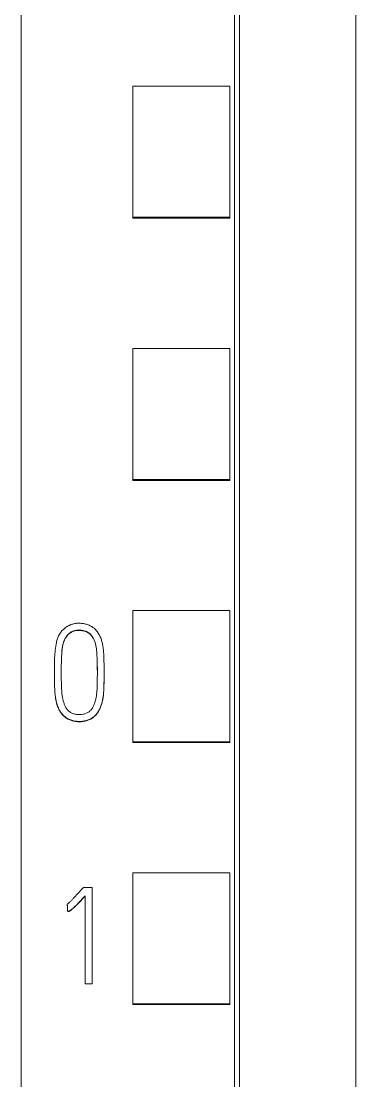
# Model space of a CAD drawing. Header units: millimetres. Extents: x 4137 to 6698, y 1400 to 3585.
# Drawn here: x 5285.45 to 5292.35, y 3293.16 to 3314.99 of the extents above; entities that cross this region are included whole.
import ezdxf

# ---------------------------------------------------------------- set-up
doc = ezdxf.new("R2010")
doc.units = ezdxf.units.MM
doc.layers.add('000-PI-Oprema', color=30, linetype='Continuous', lineweight=5)

msp = doc.modelspace()

# ---------------------------------------------------------------- linework, layer by layer
at = {"layer": '000-PI-Oprema', "color": 0, "linetype": 'ByBlock', "lineweight": 0}
for p, q in [((5285.448, 3360.459), (5285.448, 3247.041)), ((5289.848, 3358.178), (5289.848, 3249.363)), ((5287.748, 3310.949), (5287.748, 3313.651)), ((5289.748, 3313.651), (5287.748, 3313.651)), ((5289.748, 3310.949), (5289.748, 3313.651)), ((5287.748, 3310.928), (5287.748, 3310.949)), ((5289.748, 3310.949), (5287.748, 3310.949)), ((5289.748, 3310.928), (5289.748, 3310.949)), ((5289.748, 3310.928), (5287.748, 3310.928)), ((5287.748, 3305.547), (5287.748, 3308.249)), ((5289.748, 3308.249), (5287.748, 3308.249)), ((5289.748, 3305.547), (5289.748, 3308.249)), ((5287.748, 3305.528), (5287.748, 3305.547)), ((5289.748, 3305.547), (5287.748, 3305.547)), ((5289.748, 3305.528), (5287.748, 3305.528)), ((5289.748, 3305.528), (5289.748, 3305.547)), ((5287.748, 3300.146), (5287.748, 3302.847)), ((5289.748, 3302.847), (5287.748, 3302.847)), ((5289.748, 3300.146), (5289.748, 3302.847)), ((5286.133, 3301.586), (5286.133, 3301.58)), ((5287.157, 3301.538), (5287.157, 3301.544)), ((5287.748, 3300.128), (5287.748, 3300.146)), ((5289.748, 3300.146), (5287.748, 3300.146)), ((5289.748, 3300.128), (5287.748, 3300.128)), ((5289.748, 3300.128), (5289.748, 3300.146)), ((5287.748, 3294.744), (5287.748, 3297.445)), ((5289.748, 3297.445), (5287.748, 3297.445)), ((5289.748, 3294.744), (5289.748, 3297.445)), ((5286.909, 3297.144), (5286.734, 3297.144)), ((5286.77, 3296.972), (5286.77, 3295.155)), ((5286.909, 3295.155), (5286.909, 3297.144)), ((5286.398, 3296.798), (5286.398, 3296.792)), ((5286.407, 3296.651), (5286.407, 3296.645)), ((5286.77, 3295.155), (5286.909, 3295.155)), ((5287.748, 3294.728), (5287.748, 3294.744)), ((5289.748, 3294.744), (5287.748, 3294.744)), ((5289.748, 3294.728), (5287.748, 3294.728)), ((5289.748, 3294.728), (5289.748, 3294.744))]:
    msp.add_line(p, q, dxfattribs=at)
for points, knots in [([(5289.948, 3358.364), (5289.948, 3355.32), (5289.948, 3345.75), (5289.948, 3331.58), (5289.948, 3317.013), (5289.948, 3302.803), (5289.948, 3288.509), (5289.948, 3273.023), (5289.948, 3260.383), (5289.948, 3252.418), (5289.948, 3249.078)], [0, 0, 0, 0, 0.083934, 0.263736, 0.389889, 0.484142, 0.653794, 0.78188, 0.908517, 1, 1, 1, 1]), ([(5292.348, 3355.298), (5292.348, 3353.275), (5292.348, 3344.726), (5292.348, 3331.58), (5292.348, 3317.013), (5292.348, 3302.803), (5292.348, 3288.509), (5292.348, 3273.023), (5292.348, 3260.265), (5292.348, 3251.383), (5292.348, 3247.126), (5292.348, 3246.328)], [0, 0, 0, 0, 0.055935, 0.236292, 0.362833, 0.457376, 0.627551, 0.756032, 0.883059, 0.978086, 1, 1, 1, 1]), ([(5286.474, 3302.557), (5286.5, 3302.567), (5286.526, 3302.574), (5286.578, 3302.583), (5286.605, 3302.586), (5286.659, 3302.587), (5286.686, 3302.585), (5286.739, 3302.578), (5286.766, 3302.572), (5286.805, 3302.561), (5286.818, 3302.556), (5286.843, 3302.547), (5286.868, 3302.536), (5286.891, 3302.524), (5286.909, 3302.513), (5286.914, 3302.51), (5286.926, 3302.502), (5286.931, 3302.498), (5286.958, 3302.478), (5286.977, 3302.459), (5287.004, 3302.429), (5287.012, 3302.419), (5287.028, 3302.397), (5287.035, 3302.385), (5287.056, 3302.351), (5287.068, 3302.327), (5287.09, 3302.278), (5287.099, 3302.253), (5287.111, 3302.214), (5287.114, 3302.201), (5287.121, 3302.175), (5287.13, 3302.136), (5287.145, 3302.044), (5287.15, 3301.965), (5287.154, 3301.86), (5287.155, 3301.807), (5287.157, 3301.701), (5287.157, 3301.648), (5287.157, 3301.542), (5287.157, 3301.435), (5287.155, 3301.33), (5287.152, 3301.224), (5287.15, 3301.171), (5287.139, 3301.066), (5287.13, 3301.013), (5287.113, 3300.948), (5287.109, 3300.935), (5287.101, 3300.909), (5287.097, 3300.896), (5287.083, 3300.858), (5287.072, 3300.834), (5287.054, 3300.798), (5287.047, 3300.786), (5287.033, 3300.763), (5287.026, 3300.751), (5287.002, 3300.718), (5286.985, 3300.698), (5286.956, 3300.67), (5286.946, 3300.661), (5286.93, 3300.649), (5286.924, 3300.645), (5286.913, 3300.637), (5286.907, 3300.633), (5286.879, 3300.615), (5286.854, 3300.604), (5286.817, 3300.589), (5286.804, 3300.585), (5286.777, 3300.578), (5286.764, 3300.575), (5286.724, 3300.567), (5286.698, 3300.564), (5286.657, 3300.562), (5286.644, 3300.562), (5286.616, 3300.563), (5286.603, 3300.564), (5286.563, 3300.569), (5286.536, 3300.573), (5286.497, 3300.584), (5286.484, 3300.588), (5286.459, 3300.597), (5286.446, 3300.602), (5286.409, 3300.619), (5286.386, 3300.633), (5286.353, 3300.657), (5286.342, 3300.665), (5286.322, 3300.683), (5286.312, 3300.693), (5286.285, 3300.723), (5286.269, 3300.744), (5286.247, 3300.779), (5286.24, 3300.79), (5286.227, 3300.814), (5286.221, 3300.826), (5286.204, 3300.863), (5286.195, 3300.888), (5286.183, 3300.927), (5286.179, 3300.94), (5286.172, 3300.966), (5286.169, 3300.979), (5286.161, 3301.019), (5286.157, 3301.045), (5286.139, 3301.178), (5286.136, 3301.285), (5286.134, 3301.446), (5286.133, 3301.499), (5286.133, 3301.607), (5286.133, 3301.66), (5286.134, 3301.767), (5286.136, 3301.821), (5286.14, 3301.927), (5286.144, 3301.981), (5286.155, 3302.087), (5286.162, 3302.139), (5286.18, 3302.218), (5286.187, 3302.244), (5286.201, 3302.282), (5286.206, 3302.295), (5286.217, 3302.321), (5286.223, 3302.333), (5286.243, 3302.369), (5286.258, 3302.392), (5286.284, 3302.424), (5286.293, 3302.434), (5286.313, 3302.454), (5286.322, 3302.464), (5286.353, 3302.491), (5286.376, 3302.507), (5286.411, 3302.528), (5286.423, 3302.535), (5286.442, 3302.544), (5286.452, 3302.548), (5286.463, 3302.553), (5286.468, 3302.555), (5286.471, 3302.556), (5286.472, 3302.557), (5286.474, 3302.557)], [0, 0, 0, 0, 0.015625, 0.015625, 0.03125, 0.03125, 0.046875, 0.046875, 0.0625, 0.0625, 0.070313, 0.070313, 0.078125, 0.085938, 0.085938, 0.089844, 0.089844, 0.09375, 0.09375, 0.109375, 0.109375, 0.117188, 0.117188, 0.125, 0.125, 0.140625, 0.140625, 0.15625, 0.15625, 0.164063, 0.164063, 0.171875, 0.1875, 0.21875, 0.21875, 0.25, 0.25, 0.28125, 0.28125, 0.3125, 0.34375, 0.34375, 0.375, 0.375, 0.40625, 0.40625, 0.414063, 0.414063, 0.421875, 0.421875, 0.4375, 0.4375, 0.445313, 0.445313, 0.453125, 0.453125, 0.46875, 0.46875, 0.476563, 0.476563, 0.480469, 0.480469, 0.484375, 0.484375, 0.5, 0.5, 0.507813, 0.507813, 0.515625, 0.515625, 0.53125, 0.53125, 0.539063, 0.539063, 0.546875, 0.546875, 0.5625, 0.5625, 0.570313, 0.570313, 0.578125, 0.578125, 0.59375, 0.59375, 0.601563, 0.601563, 0.609375, 0.609375, 0.625, 0.625, 0.632813, 0.632813, 0.640625, 0.640625, 0.65625, 0.65625, 0.664063, 0.664063, 0.671875, 0.671875, 0.6875, 0.6875, 0.75, 0.75, 0.78125, 0.78125, 0.8125, 0.8125, 0.84375, 0.84375, 0.875, 0.875, 0.90625, 0.90625, 0.921875, 0.921875, 0.929688, 0.929688, 0.9375, 0.9375, 0.953125, 0.953125, 0.960938, 0.960938, 0.96875, 0.96875, 0.984375, 0.984375, 0.992188, 0.992188, 0.996094, 0.998047, 0.999023, 0.999023, 1, 1, 1, 1]), ([(5286.817, 3302.405), (5286.837, 3302.394), (5286.855, 3302.38), (5286.887, 3302.349), (5286.901, 3302.331), (5286.926, 3302.294), (5286.937, 3302.275), (5286.956, 3302.234), (5286.965, 3302.213), (5286.986, 3302.15), (5286.995, 3302.106), (5287.003, 3302.04), (5287.005, 3302.018), (5287.008, 3301.973), (5287.01, 3301.951), (5287.015, 3301.839), (5287.017, 3301.75), (5287.019, 3301.571), (5287.018, 3301.481), (5287.017, 3301.347), (5287.016, 3301.28), (5287.012, 3301.213), (5287.008, 3301.169), (5287.006, 3301.146), (5286.998, 3301.08), (5286.99, 3301.036), (5286.973, 3300.972), (5286.967, 3300.95), (5286.955, 3300.919), (5286.951, 3300.908), (5286.942, 3300.887), (5286.933, 3300.867), (5286.922, 3300.848), (5286.91, 3300.829), (5286.903, 3300.82), (5286.882, 3300.793), (5286.866, 3300.777), (5286.839, 3300.757), (5286.83, 3300.751), (5286.81, 3300.74), (5286.8, 3300.735), (5286.779, 3300.727), (5286.769, 3300.723), (5286.747, 3300.716), (5286.736, 3300.714), (5286.703, 3300.707), (5286.681, 3300.704), (5286.647, 3300.703), (5286.636, 3300.703), (5286.614, 3300.705), (5286.602, 3300.706), (5286.569, 3300.71), (5286.547, 3300.715), (5286.515, 3300.725), (5286.505, 3300.729), (5286.484, 3300.738), (5286.464, 3300.748), (5286.446, 3300.761), (5286.432, 3300.772), (5286.428, 3300.775), (5286.42, 3300.783), (5286.416, 3300.787), (5286.404, 3300.799), (5286.397, 3300.807), (5286.383, 3300.825), (5286.377, 3300.835), (5286.36, 3300.864), (5286.351, 3300.884), (5286.334, 3300.926), (5286.327, 3300.947), (5286.318, 3300.979), (5286.315, 3300.99), (5286.309, 3301.012), (5286.302, 3301.044), (5286.297, 3301.077), (5286.287, 3301.143), (5286.284, 3301.186), (5286.276, 3301.318), (5286.275, 3301.406), (5286.275, 3301.539), (5286.275, 3301.583), (5286.275, 3301.671), (5286.276, 3301.803), (5286.28, 3301.936), (5286.291, 3302.045), (5286.294, 3302.067), (5286.3, 3302.111), (5286.304, 3302.133), (5286.312, 3302.165), (5286.315, 3302.176), (5286.321, 3302.197), (5286.325, 3302.207), (5286.337, 3302.238), (5286.346, 3302.258), (5286.362, 3302.287), (5286.368, 3302.296), (5286.38, 3302.314), (5286.387, 3302.323), (5286.408, 3302.349), (5286.423, 3302.365), (5286.449, 3302.386), (5286.458, 3302.392), (5286.476, 3302.404), (5286.486, 3302.41), (5286.516, 3302.424), (5286.537, 3302.431), (5286.58, 3302.44), (5286.602, 3302.442), (5286.646, 3302.443), (5286.668, 3302.442), (5286.712, 3302.438), (5286.734, 3302.434), (5286.766, 3302.426), (5286.776, 3302.423), (5286.792, 3302.417), (5286.797, 3302.414), (5286.805, 3302.411), (5286.807, 3302.41), (5286.812, 3302.407), (5286.815, 3302.406), (5286.817, 3302.405)], [0, 0, 0, 0, 0.015625, 0.015625, 0.03125, 0.03125, 0.046875, 0.046875, 0.0625, 0.0625, 0.09375, 0.09375, 0.109375, 0.109375, 0.125, 0.125, 0.1875, 0.1875, 0.25, 0.25, 0.28125, 0.296875, 0.296875, 0.3125, 0.3125, 0.34375, 0.34375, 0.359375, 0.359375, 0.367188, 0.367188, 0.375, 0.382813, 0.382813, 0.390625, 0.390625, 0.40625, 0.40625, 0.414063, 0.414063, 0.421875, 0.421875, 0.429688, 0.429688, 0.4375, 0.4375, 0.453125, 0.453125, 0.460938, 0.460938, 0.46875, 0.46875, 0.484375, 0.484375, 0.492188, 0.492188, 0.5, 0.507813, 0.507813, 0.511719, 0.511719, 0.515625, 0.515625, 0.523438, 0.523438, 0.53125, 0.53125, 0.546875, 0.546875, 0.5625, 0.5625, 0.570313, 0.570313, 0.578125, 0.59375, 0.59375, 0.625, 0.625, 0.6875, 0.6875, 0.71875, 0.71875, 0.75, 0.8125, 0.8125, 0.828125, 0.828125, 0.84375, 0.84375, 0.851563, 0.851563, 0.859375, 0.859375, 0.875, 0.875, 0.882813, 0.882813, 0.890625, 0.890625, 0.90625, 0.90625, 0.914063, 0.914063, 0.921875, 0.921875, 0.9375, 0.9375, 0.953125, 0.953125, 0.96875, 0.96875, 0.984375, 0.984375, 0.992187, 0.992187, 0.996094, 0.996094, 0.998047, 0.998047, 1, 1, 1, 1]), ([(5286.817, 3302.398), (5286.797, 3302.409), (5286.776, 3302.417), (5286.744, 3302.425), (5286.733, 3302.428), (5286.711, 3302.431), (5286.7, 3302.433), (5286.666, 3302.436), (5286.644, 3302.437), (5286.6, 3302.436), (5286.578, 3302.433), (5286.545, 3302.426), (5286.534, 3302.423), (5286.512, 3302.416), (5286.502, 3302.411), (5286.482, 3302.401), (5286.472, 3302.396), (5286.454, 3302.383), (5286.445, 3302.376), (5286.428, 3302.362), (5286.419, 3302.354), (5286.404, 3302.337), (5286.397, 3302.329), (5286.376, 3302.302), (5286.363, 3302.284), (5286.347, 3302.254), (5286.343, 3302.244), (5286.334, 3302.224), (5286.329, 3302.213), (5286.318, 3302.181), (5286.312, 3302.16), (5286.297, 3302.095), (5286.292, 3302.051), (5286.284, 3301.962), (5286.281, 3301.917), (5286.277, 3301.828), (5286.276, 3301.784), (5286.275, 3301.695), (5286.275, 3301.65), (5286.275, 3301.567), (5286.275, 3301.529), (5286.275, 3301.49)], [0, 0, 0, 0, 0.050692, 0.050692, 0.076038, 0.076038, 0.101384, 0.101384, 0.152076, 0.152076, 0.202768, 0.202768, 0.228114, 0.228114, 0.25346, 0.25346, 0.278806, 0.278806, 0.304152, 0.304152, 0.329498, 0.329498, 0.354844, 0.354844, 0.405536, 0.405536, 0.430882, 0.430882, 0.456228, 0.456228, 0.506919, 0.506919, 0.608303, 0.608303, 0.709687, 0.709687, 0.811071, 0.811071, 0.912455, 0.912455, 1, 1, 1, 1]), ([(5287.018, 3301.586), (5287.018, 3301.612), (5287.018, 3301.638), (5287.017, 3301.752), (5287.015, 3301.84), (5287.008, 3301.973), (5287.006, 3302.017), (5286.994, 3302.103), (5286.985, 3302.146), (5286.967, 3302.198), (5286.963, 3302.209), (5286.955, 3302.229), (5286.951, 3302.24), (5286.936, 3302.27), (5286.925, 3302.289), (5286.906, 3302.317), (5286.9, 3302.326), (5286.886, 3302.343), (5286.871, 3302.359), (5286.854, 3302.374), (5286.841, 3302.384), (5286.836, 3302.387), (5286.827, 3302.393), (5286.822, 3302.396), (5286.817, 3302.398)], [0, 0, 0, 0, 0.088977, 0.088977, 0.392651, 0.392651, 0.544488, 0.544488, 0.696326, 0.696326, 0.734285, 0.734285, 0.772244, 0.772244, 0.848163, 0.848163, 0.886122, 0.886122, 0.924081, 0.962041, 0.962041, 0.98102, 0.98102, 1, 1, 1, 1]), ([(5286.133, 3301.58), (5286.133, 3301.516), (5286.133, 3301.452), (5286.135, 3301.335), (5286.136, 3301.281), (5286.14, 3301.2), (5286.142, 3301.174), (5286.146, 3301.12), (5286.149, 3301.093), (5286.16, 3301.013), (5286.17, 3300.96), (5286.19, 3300.896), (5286.195, 3300.883), (5286.204, 3300.858), (5286.21, 3300.845), (5286.226, 3300.809), (5286.239, 3300.785), (5286.26, 3300.751), (5286.268, 3300.74), (5286.284, 3300.719), (5286.293, 3300.708), (5286.32, 3300.678), (5286.34, 3300.66), (5286.372, 3300.636), (5286.384, 3300.629), (5286.407, 3300.615), (5286.419, 3300.609), (5286.456, 3300.591), (5286.481, 3300.582), (5286.52, 3300.571), (5286.534, 3300.568), (5286.56, 3300.563), (5286.573, 3300.561), (5286.614, 3300.557), (5286.641, 3300.556), (5286.681, 3300.557), (5286.695, 3300.558), (5286.722, 3300.561), (5286.735, 3300.563), (5286.774, 3300.57), (5286.8, 3300.577), (5286.838, 3300.591), (5286.851, 3300.597), (5286.875, 3300.608), (5286.887, 3300.615), (5286.922, 3300.636), (5286.943, 3300.652), (5286.983, 3300.689), (5287, 3300.71), (5287.024, 3300.743), (5287.032, 3300.754), (5287.046, 3300.777), (5287.052, 3300.789), (5287.071, 3300.825), (5287.082, 3300.85), (5287.1, 3300.9), (5287.109, 3300.925), (5287.122, 3300.977), (5287.128, 3301.004), (5287.138, 3301.057), (5287.148, 3301.137), (5287.152, 3301.217), (5287.155, 3301.323), (5287.157, 3301.413), (5287.157, 3301.502), (5287.157, 3301.538)], [0, 0, 0, 0, 0.074801, 0.074801, 0.137845, 0.137845, 0.169367, 0.169367, 0.200889, 0.200889, 0.263933, 0.263933, 0.279694, 0.279694, 0.295455, 0.295455, 0.326976, 0.326976, 0.342737, 0.342737, 0.358498, 0.358498, 0.39002, 0.39002, 0.405781, 0.405781, 0.421542, 0.421542, 0.453064, 0.453064, 0.468825, 0.468825, 0.484586, 0.484586, 0.516108, 0.516108, 0.531869, 0.531869, 0.54763, 0.54763, 0.579151, 0.579151, 0.594912, 0.594912, 0.610673, 0.610673, 0.642195, 0.642195, 0.673717, 0.673717, 0.689478, 0.689478, 0.705239, 0.705239, 0.736761, 0.736761, 0.768283, 0.768283, 0.799805, 0.799805, 0.831326, 0.89437, 0.89437, 0.957414, 1, 1, 1, 1]), ([(5286.734, 3297.144), (5286.707, 3297.114), (5286.68, 3297.084), (5286.626, 3297.025), (5286.599, 3296.995), (5286.557, 3296.952), (5286.543, 3296.937), (5286.516, 3296.908), (5286.502, 3296.893), (5286.473, 3296.865), (5286.458, 3296.851), (5286.429, 3296.825), (5286.413, 3296.811), (5286.398, 3296.798)], [0, 0, 0, 0, 0.25, 0.25, 0.5, 0.5, 0.625, 0.625, 0.75, 0.75, 0.875, 0.875, 1, 1, 1, 1]), ([(5286.407, 3296.651), (5286.412, 3296.651), (5286.417, 3296.652), (5286.427, 3296.654), (5286.432, 3296.655), (5286.442, 3296.659), (5286.446, 3296.661), (5286.455, 3296.666), (5286.46, 3296.669), (5286.472, 3296.678), (5286.48, 3296.684), (5286.496, 3296.697), (5286.504, 3296.704), (5286.527, 3296.724), (5286.542, 3296.738), (5286.571, 3296.766), (5286.586, 3296.78), (5286.629, 3296.824), (5286.658, 3296.853), (5286.714, 3296.913), (5286.742, 3296.942), (5286.77, 3296.972)], [0, 0, 0, 0, 0.03125, 0.03125, 0.0625, 0.0625, 0.09375, 0.09375, 0.125, 0.125, 0.1875, 0.1875, 0.25, 0.25, 0.375, 0.375, 0.5, 0.5, 0.75, 0.75, 1, 1, 1, 1]), ([(5286.77, 3296.966), (5286.742, 3296.936), (5286.714, 3296.906), (5286.658, 3296.847), (5286.629, 3296.818), (5286.586, 3296.774), (5286.571, 3296.76), (5286.542, 3296.731), (5286.527, 3296.717), (5286.504, 3296.697), (5286.496, 3296.691), (5286.48, 3296.678), (5286.472, 3296.671), (5286.459, 3296.663), (5286.455, 3296.66), (5286.446, 3296.655), (5286.442, 3296.653), (5286.432, 3296.649), (5286.427, 3296.648), (5286.417, 3296.646), (5286.412, 3296.645), (5286.407, 3296.645)], [0, 0, 0, 0, 0.25, 0.25, 0.5, 0.5, 0.625, 0.625, 0.75, 0.75, 0.8125, 0.8125, 0.875, 0.875, 0.90625, 0.90625, 0.9375, 0.9375, 0.96875, 0.96875, 1, 1, 1, 1])]:
    msp.add_open_spline(points, degree=3, knots=knots, dxfattribs=at)
for points, weights in [([(5286.398, 3296.798), (5286.402, 3296.725), (5286.407, 3296.651)], [0.499999983833, 0.500000016167, 0.499999983833]), ([(5286.407, 3296.645), (5286.402, 3296.719), (5286.398, 3296.792)], [0.499999983692, 0.500000016308, 0.499999983692])]:
    msp.add_rational_spline(points, weights, degree=2, dxfattribs=at)

doc.saveas('drawing.dxf')
